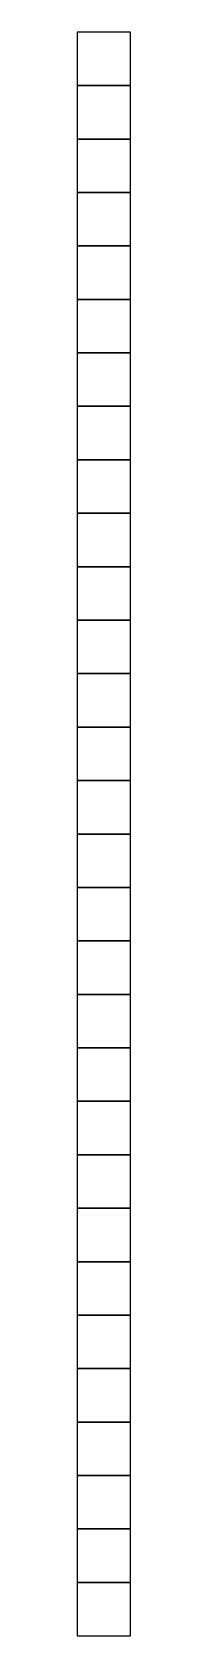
# Model space of a CAD drawing. Header units: millimetres. Extents: x 0 to 1, y 0 to 30.
import ezdxf

# ---------------------------------------------------------------- set-up
doc = ezdxf.new("R2010")
doc.units = ezdxf.units.MM
doc.layers.add('soil_sand', color=2, linetype='Continuous')

msp = doc.modelspace()

# ---------------------------------------------------------------- linework, layer by layer
at = {"layer": 'soil_sand'}
for points in [[(0, 29), (1, 29), (1, 30), (0, 30)], [(0, 28), (1, 28), (1, 29), (0, 29)], [(0, 27), (1, 27), (1, 28), (0, 28)], [(0, 26), (1, 26), (1, 27), (0, 27)], [(0, 25), (1, 25), (1, 26), (0, 26)], [(0, 24), (1, 24), (1, 25), (0, 25)], [(0, 23), (1, 23), (1, 24), (0, 24)], [(0, 22), (1, 22), (1, 23), (0, 23)], [(0, 21), (1, 21), (1, 22), (0, 22)], [(0, 20), (1, 20), (1, 21), (0, 21)], [(0, 19), (1, 19), (1, 20), (0, 20)], [(0, 18), (1, 18), (1, 19), (0, 19)], [(0, 17), (1, 17), (1, 18), (0, 18)], [(0, 16), (1, 16), (1, 17), (0, 17)], [(0, 15), (1, 15), (1, 16), (0, 16)], [(0, 14), (1, 14), (1, 15), (0, 15)], [(0, 13), (1, 13), (1, 14), (0, 14)], [(0, 12), (1, 12), (1, 13), (0, 13)], [(0, 11), (1, 11), (1, 12), (0, 12)], [(0, 10), (1, 10), (1, 11), (0, 11)], [(0, 9), (1, 9), (1, 10), (0, 10)], [(0, 8), (1, 8), (1, 9), (0, 9)], [(0, 7), (1, 7), (1, 8), (0, 8)], [(0, 6), (1, 6), (1, 7), (0, 7)], [(0, 5), (1, 5), (1, 6), (0, 6)], [(0, 4), (1, 4), (1, 5), (0, 5)], [(0, 3), (1, 3), (1, 4), (0, 4)], [(0, 2), (1, 2), (1, 3), (0, 3)], [(0, 1), (1, 1), (1, 2), (0, 2)], [(0, 0), (1, 0), (1, 1), (0, 1)]]:
    msp.add_lwpolyline(points, close=True, dxfattribs=at)

doc.saveas('drawing.dxf')
